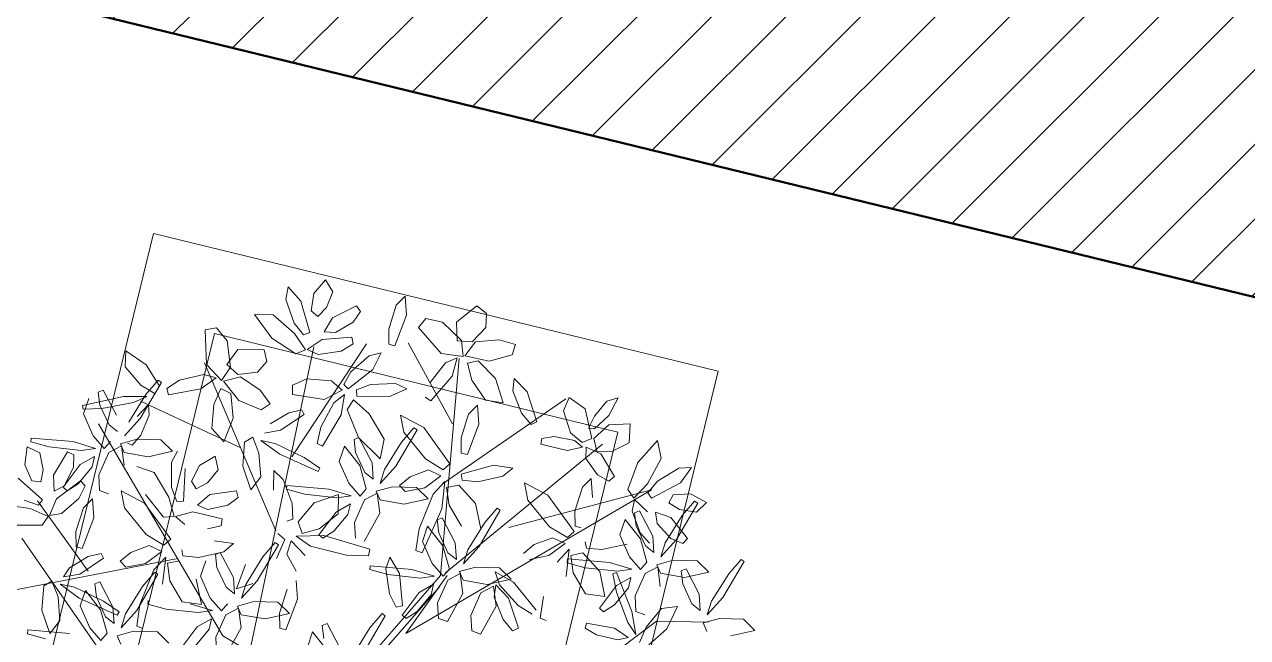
# Model space of a CAD drawing. Header units: millimetres. Extents: x 4980 to 19099, y 3891 to 5773.
# Drawn here: x 11787.3 to 11860.9, y 4860.3 to 4897.3 of the extents above; entities that cross this region are included whole.
import ezdxf

# ---------------------------------------------------------------- set-up
doc = ezdxf.new("R2010")
doc.units = ezdxf.units.MM
for name, color, linetype, lineweight in [('a duvar', 84, 'Continuous', 50), ('no3_ahşap gorunus on kalın', 34, 'Continuous', 20), ('no3_duvar tarama', 253, 'Continuous', 9), ('no3_ölçü tefriş', 252, 'Continuous', 0)]:
    doc.layers.add(name, color=color, linetype=linetype, lineweight=lineweight)

# ---------------------------------------------------------------- blocks, each defined once
blk = doc.blocks.new('asdsdzfsd')
at = {"layer": 'no3_duvar tarama'}
h = blk.add_hatch(dxfattribs=at)
h.set_pattern_fill('ANSI31', color=256, style=0)
h.set_pattern_definition([(45, (-467.3525, 13840.0737), (-2.245064, 2.245064), [])])
h.paths.add_polyline_path([(7259.684, 2769.842), (7266.778, 2798.991), (7315.354, 2787.144), (7308.245, 2757.998), (7427.911, 2728.812), (7443.131, 2769.869), (7445.837, 2769.212), (7447.272, 2774.009), (7450.916, 2773.121), (7454.699, 2788.667), (7430.408, 2794.578), (7429.935, 2792.635), (7211.315, 2845.836), (7211.788, 2847.779), (7187.497, 2853.69), (7183.714, 2838.144), (7187.036, 2837.37), (7185.922, 2832.456), (7188.09, 2828.678), (7188.213, 2787.274)])
at = {"layer": 'a duvar'}
blk.add_lwpolyline([(7183.714, 2838.144), (7187.497, 2853.69), (7211.788, 2847.779), (7211.315, 2845.836), (7429.935, 2792.635), (7430.408, 2794.578), (7454.699, 2788.667), (7450.916, 2773.121), (7447.272, 2774.009), (7445.837, 2769.212), (7443.131, 2769.869), (7427.911, 2728.812), (7412.794, 2732.499), (7354.162, 2746.799), (7188.213, 2787.274), (7188.09, 2828.678), (7185.922, 2832.456), (7187.036, 2837.37), (7183.714, 2838.144)], dxfattribs=at)
blk = doc.blocks.new('p34')
at = {"color": 68}
for p, q in [((1699.246, -14122.005), (1699.411, -14123.716)), ((1701.022, -14122.574), (1700.103, -14124.31)), ((1701.061, -14123.421), (1701.893, -14122.78)), ((1701.893, -14122.78), (1702.978, -14122.672)), ((1702.978, -14122.672), (1702.802, -14123.489)), ((1703.326, -14122.803), (1703.296, -14123.94)), ((1703.555, -14122.777), (1703.326, -14122.803)), ((1703.945, -14125.271), (1703.555, -14122.777)), ((1698.616, -14124.664), (1698.209, -14122.976)), ((1699.734, -14124.16), (1699.815, -14123.25)), ((1701.124, -14123.956), (1701.061, -14123.421)), ((1702.802, -14123.489), (1701.874, -14123.928)), ((1699.411, -14123.716), (1699.2, -14124.897)), ((1700.103, -14124.31), (1699.734, -14124.16)), ((1701.874, -14123.928), (1701.124, -14123.956)), ((1703.296, -14123.94), (1703.547, -14125.868)), ((1699.286, -14124.939), (1700.349, -14125.122)), ((1700.349, -14125.122), (1701.751, -14126.266)), ((1700.764, -14124.872), (1701.712, -14124.614)), ((1701.221, -14125.379), (1700.764, -14124.872)), ((1701.712, -14124.614), (1703.257, -14125.099)), ((1703.257, -14125.099), (1703.184, -14125.512)), ((1692.049, -14125.343), (1692.018, -14126.48)), ((1692.278, -14125.317), (1692.049, -14125.343)), ((1692.667, -14127.812), (1692.278, -14125.317)), ((1693.644, -14125.86), (1692.385, -14126.661)), ((1695.087, -14125.618), (1693.644, -14125.86)), ((1695.477, -14126.027), (1695.087, -14125.618)), ((1701.13, -14125.352), (1700.98, -14125.63)), ((1700.98, -14125.63), (1701.55, -14126.177)), ((1702.703, -14126.023), (1701.13, -14125.352)), ((1702.428, -14125.664), (1701.221, -14125.379)), ((1703.184, -14125.512), (1702.428, -14125.664)), ((1703.869, -14126.683), (1703.945, -14125.271)), ((1705.716, -14125.489), (1704.572, -14126.373)), ((1706.689, -14125.575), (1705.716, -14125.489)), ((1706.194, -14125.302), (1705.982, -14125.394)), ((1705.982, -14125.394), (1706.287, -14126.49)), ((1707.299, -14127.572), (1706.194, -14125.302)), ((1701.524, -14126.619), (1700.696, -14126.424)), ((1701.751, -14126.266), (1701.524, -14126.619)), ((1701.55, -14126.177), (1702.731, -14126.754)), ((1703.383, -14126.748), (1702.703, -14126.023)), ((1703.547, -14125.868), (1703.869, -14126.683)), ((1704.572, -14126.373), (1703.983, -14127.201)), ((1706.464, -14126.322), (1705.435, -14127.14)), ((1706.287, -14126.49), (1707.094, -14128.259)), ((1707.203, -14126.043), (1706.464, -14126.322)), ((1707.389, -14126.297), (1707.203, -14126.043)), ((1692.385, -14126.661), (1693.274, -14127.065)), ((1693.274, -14127.065), (1694.647, -14126.612)), ((1701.457, -14127.525), (1702.356, -14127.25)), ((1702.356, -14127.25), (1703.816, -14127.522)), ((1702.731, -14126.754), (1703.383, -14126.748)), ((1703.983, -14127.201), (1704.488, -14127.457)), ((1705.435, -14127.14), (1705.16, -14127.731)), ((1703.816, -14127.522), (1704.388, -14128.161)), ((1704.388, -14128.161), (1703.265, -14128.596)), ((1704.492, -14128.078), (1704.044, -14128.424)), ((1704.044, -14128.424), (1704.133, -14129.884)), ((1704.987, -14128.966), (1704.492, -14128.078)), ((1704.632, -14128.476), (1704.57, -14128.785)), ((1705.009, -14128.198), (1706.251, -14128.874)), ((1703.386, -14129.355), (1703.285, -14130.469))]:
    blk.add_line(p, q, dxfattribs=at)
at = {"color": 44}
for p, q in [((1698.592, -14133.078), (1693.838, -14122.703)), ((1691.802, -14130.168), (1697.552, -14123.652)), ((1696.572, -14127.998), (1699.979, -14124.041)), ((1694.72, -14136.809), (1705.34, -14126.519)), ((1705.965, -14135.169), (1707.275, -14128.65)), ((1701.623, -14138.41), (1710.428, -14131.837)), ((1692.508, -14144.125), (1694.72, -14136.809)), ((1694.199, -14138.612), (1712.916, -14138.004)), ((1706.176, -14138.29), (1713.856, -14141.038)), ((1710.391, -14147.209), (1714.509, -14143.47)), ((1692.508, -14144.125), (1701.348, -14148.674)), ((1700.697, -14148.791), (1692.412, -14144.474)), ((1701.348, -14148.674), (1714.309, -14146.676)), ((1701.444, -14149.067), (1697.468, -14147.471)), ((1709.373, -14159.799), (1697.468, -14147.471)), ((1706.751, -14147.489), (1713.483, -14153.476)), ((1701.586, -14148.938), (1711.355, -14156.272)), ((1705.13, -14151.986), (1709.373, -14159.799)), ((1697.633, -14158.576), (1701.75, -14161.968)), ((1701.75, -14161.968), (1702.441, -14165.013))]:
    blk.add_line(p, q, dxfattribs=at)
at = {"color": 66}
for p, q in [((1699.2, -14124.897), (1698.616, -14124.664)), ((1699.567, -14125.617), (1699.286, -14124.939)), ((1700.696, -14126.424), (1699.567, -14125.617)), ((1694.647, -14126.612), (1695.477, -14126.027)), ((1695.413, -14126.554), (1694.872, -14127.859)), ((1695.445, -14127.429), (1695.413, -14126.554)), ((1706.106, -14127.429), (1707.389, -14126.297)), ((1696.51, -14126.865), (1695.893, -14126.654)), ((1695.893, -14126.654), (1696.293, -14127.563)), ((1697.432, -14127.802), (1696.51, -14126.865)), ((1697.827, -14127.336), (1697.837, -14126.959)), ((1699.776, -14127.575), (1697.827, -14127.336)), ((1697.837, -14126.959), (1698.717, -14126.729)), ((1698.717, -14126.729), (1700.222, -14126.833)), ((1700.867, -14127.227), (1699.776, -14127.575)), ((1700.222, -14126.833), (1700.867, -14127.227)), ((1709.056, -14127.259), (1708.222, -14128.44)), ((1710.011, -14127.055), (1709.056, -14127.259)), ((1709.476, -14128.448), (1710.011, -14127.055)), ((1694.438, -14128.029), (1693.294, -14128.913)), ((1694.872, -14127.859), (1694.409, -14130.341)), ((1695.411, -14128.115), (1694.438, -14128.029)), ((1695.041, -14129.331), (1695.445, -14127.429)), ((1696.293, -14127.563), (1697.554, -14128.72)), ((1697.787, -14128.508), (1697.432, -14127.802)), ((1701.39, -14128.088), (1701.457, -14127.525)), ((1707.641, -14128.944), (1707.299, -14127.572)), ((1694.491, -14129.289), (1695.411, -14128.115)), ((1695.925, -14128.583), (1695.186, -14128.862)), ((1696.111, -14128.837), (1695.925, -14128.583)), ((1697.554, -14128.72), (1697.787, -14128.508)), ((1700.797, -14129.224), (1701.756, -14128.794)), ((1701.756, -14128.794), (1701.364, -14130.323)), ((1704.57, -14128.785), (1705.276, -14129.141)), ((1707.732, -14128.861), (1705.883, -14128.258)), ((1707.196, -14129.148), (1706.333, -14128.656)), ((1707.094, -14128.259), (1707.641, -14128.944)), ((1708.222, -14128.44), (1707.903, -14129.405)), ((1708.46, -14129.501), (1709.476, -14128.448)), ((1693.294, -14128.913), (1692.706, -14129.742)), ((1693.21, -14129.997), (1694.491, -14129.289)), ((1695.186, -14128.862), (1694.157, -14129.68)), ((1694.634, -14130.393), (1695.041, -14129.331)), ((1694.829, -14129.969), (1696.111, -14128.837)), ((1699.551, -14130.874), (1700.797, -14129.224)), ((1705.293, -14130.379), (1704.987, -14128.966)), ((1705.276, -14129.141), (1706.574, -14129.345)), ((1706.251, -14128.874), (1708.67, -14129.595)), ((1706.574, -14129.345), (1707.196, -14129.148)), ((1708.746, -14129.378), (1707.732, -14128.861)), ((1707.903, -14129.405), (1708.46, -14129.501)), ((1708.67, -14129.595), (1708.746, -14129.378)), ((1692.706, -14129.742), (1693.21, -14129.997)), ((1694.157, -14129.68), (1693.882, -14130.271)), ((1693.882, -14130.271), (1694.829, -14129.969)), ((1697.617, -14129.738), (1697.348, -14130.162)), ((1697.348, -14130.162), (1697.846, -14131.243)), ((1698.284, -14130.237), (1697.617, -14129.738)), ((1698.948, -14131.205), (1698.284, -14130.237)), ((1708.045, -14130.193), (1708.391, -14129.995)), ((1708.844, -14131.988), (1708.045, -14130.193)), ((1708.391, -14129.995), (1709.057, -14130.621)), ((1693.214, -14130.618), (1692.766, -14130.964)), ((1693.709, -14131.506), (1693.214, -14130.618)), ((1694.606, -14130.798), (1693.732, -14130.738)), ((1693.732, -14130.738), (1694.973, -14131.414)), ((1694.409, -14130.341), (1694.634, -14130.393)), ((1699.174, -14132.068), (1699.551, -14130.874)), ((1709.057, -14130.621), (1709.746, -14131.962)), ((1697.846, -14131.243), (1698.783, -14132.024)), ((1698.783, -14132.024), (1698.948, -14131.205)), ((1699.623, -14132.377), (1699.174, -14132.068))]:
    blk.add_line(p, q, dxfattribs=at)
at = {"color": 64}
for p, q in [((1700.821, -14131.648), (1701.878, -14130.272)), ((1704.133, -14129.884), (1704.797, -14131.22)), ((1696.454, -14131.401), (1694.606, -14130.798)), ((1701.364, -14130.323), (1699.623, -14132.377)), ((1703.285, -14130.469), (1702.057, -14131.672)), ((1704.797, -14131.22), (1705.293, -14130.379)), ((1694.015, -14132.919), (1693.709, -14131.506)), ((1694.01, -14132.023), (1694.056, -14131.628)), ((1694.056, -14131.628), (1695.374, -14131.51)), ((1694.973, -14131.414), (1697.392, -14132.135)), ((1695.374, -14131.51), (1697.589, -14131.832)), ((1697.468, -14131.918), (1696.454, -14131.401)), ((1701.005, -14132.25), (1700.821, -14131.648)), ((1702.057, -14131.672), (1701.005, -14132.25)), ((1701.915, -14132.202), (1702.674, -14131.693)), ((1702.674, -14131.693), (1704.136, -14131.323)), ((1704.136, -14131.323), (1704.878, -14131.515)), ((1710.362, -14131.973), (1712.36, -14131.405)), ((1712.36, -14131.405), (1712.656, -14132.03)), ((1695.498, -14131.964), (1695.467, -14133.101)), ((1695.726, -14131.939), (1695.498, -14131.964)), ((1698.51, -14132.338), (1696.87, -14132.551)), ((1697.392, -14132.135), (1697.468, -14131.918)), ((1697.589, -14131.832), (1698.51, -14132.338)), ((1700.676, -14132.987), (1701.027, -14132.343)), ((1701.027, -14132.343), (1701.553, -14133.285)), ((1702.029, -14132.583), (1701.915, -14132.202)), ((1703.958, -14132.208), (1702.029, -14132.583)), ((1709.726, -14132.729), (1708.844, -14131.988)), ((1709.636, -14133.084), (1710.362, -14131.973)), ((1709.746, -14131.962), (1709.726, -14132.729)), ((1712.656, -14132.03), (1712.029, -14132.843)), ((1693.519, -14133.76), (1694.015, -14132.919)), ((1695.467, -14133.101), (1695.718, -14135.029)), ((1696.131, -14133.945), (1697.182, -14132.921)), ((1697.182, -14132.921), (1698.174, -14132.525)), ((1698.174, -14132.525), (1698.489, -14133.202)), ((1699.172, -14133.181), (1698.827, -14133.333)), ((1702.946, -14133.155), (1703.323, -14132.77)), ((1703.439, -14133.722), (1702.946, -14133.155)), ((1703.323, -14132.77), (1704.345, -14133.016)), ((1704.345, -14133.016), (1705.111, -14133.791)), ((1706.084, -14134.092), (1706.68, -14133.201)), ((1706.68, -14133.201), (1708.13, -14132.973)), ((1708.13, -14132.973), (1709.159, -14133.168)), ((1708.726, -14134.39), (1709.632, -14133.207)), ((1709.159, -14133.168), (1709.009, -14133.807)), ((1709.632, -14133.207), (1710.124, -14134.144)), ((1710.553, -14133.415), (1709.636, -14133.084)), ((1710.218, -14133.955), (1710.642, -14133.163)), ((1712.029, -14132.843), (1710.553, -14133.415)), ((1710.642, -14133.163), (1711.681, -14133.597)), ((1696.248, -14135.107), (1696.131, -14133.945)), ((1698.827, -14133.333), (1698.959, -14134.26)), ((1701.553, -14133.285), (1701.542, -14135.094)), ((1701.9, -14134.124), (1702.007, -14133.45)), ((1702.007, -14133.45), (1702.804, -14134.026)), ((1704.364, -14134.167), (1703.439, -14133.722)), ((1705.111, -14133.791), (1704.364, -14134.167)), ((1709.009, -14133.807), (1707.601, -14134.295)), ((1710.641, -14135.074), (1710.218, -14133.955)), ((1711.681, -14133.597), (1712.048, -14135.141)), ((1694.874, -14135.185), (1693.301, -14134.514)), ((1696.04, -14135.844), (1696.116, -14134.433)), ((1697.652, -14134.445), (1696.248, -14135.107)), ((1697.887, -14134.65), (1696.743, -14135.534)), ((1698.86, -14134.736), (1697.887, -14134.65)), ((1698.959, -14134.26), (1699.644, -14135.657)), ((1701.126, -14135.14), (1700.758, -14134.372)), ((1702.436, -14135.243), (1701.9, -14134.124)), ((1702.804, -14134.026), (1703.397, -14135.533)), ((1707.601, -14134.295), (1706.084, -14134.092)), ((1708.476, -14135.818), (1708.726, -14134.39)), ((1710.124, -14134.144), (1709.626, -14135.48)), ((1712.824, -14135.418), (1713.963, -14134.069)), ((1713.963, -14134.069), (1714.22, -14135.158)), ((1693.721, -14135.339), (1694.902, -14135.915)), ((1695.554, -14135.909), (1694.874, -14135.185)), ((1695.718, -14135.029), (1696.04, -14135.844)), ((1699.374, -14135.205), (1698.635, -14135.483)), ((1699.56, -14135.459), (1699.374, -14135.205)), ((1700.262, -14136.123), (1700.157, -14134.95)), ((1701.542, -14135.094), (1701.126, -14135.14)), ((1703.03, -14135.736), (1702.436, -14135.243)), ((1706.366, -14135.309), (1704.923, -14135.551)), ((1706.757, -14135.718), (1706.366, -14135.309)), ((1711.392, -14135.47), (1710.641, -14135.074)), ((1712.048, -14135.141), (1711.392, -14135.47)), ((1712.258, -14137.059), (1712.824, -14135.418)), ((1714.22, -14135.158), (1713.439, -14136.689)), ((1694.902, -14135.915), (1695.554, -14135.909)), ((1696.743, -14135.534), (1696.154, -14136.363)), ((1698.635, -14135.483), (1697.606, -14136.301)), ((1698.277, -14136.591), (1699.56, -14135.459)), ((1699.644, -14135.657), (1700.262, -14136.123)), ((1703.397, -14135.533), (1703.03, -14135.736)), ((1704.923, -14135.551), (1703.665, -14136.352)), ((1705.927, -14136.303), (1706.757, -14135.718)), ((1708.962, -14136.255), (1708.476, -14135.818)), ((1709.626, -14135.48), (1708.962, -14136.255)), ((1714.03, -14136.513), (1715.299, -14135.697)), ((1715.299, -14135.697), (1716.064, -14135.644)), ((1716.064, -14135.644), (1715.411, -14136.594)), ((1693.628, -14136.687), (1694.527, -14136.412)), ((1694.527, -14136.412), (1695.987, -14136.683)), ((1695.987, -14136.683), (1696.56, -14137.323)), ((1696.154, -14136.363), (1696.659, -14136.619)), ((1697.606, -14136.301), (1697.331, -14136.893)), ((1697.331, -14136.893), (1698.277, -14136.591)), ((1703.665, -14136.352), (1704.553, -14136.756)), ((1704.553, -14136.756), (1705.927, -14136.303)), ((1707.172, -14136.345), (1707.573, -14137.254)), ((1708.711, -14137.493), (1707.789, -14136.556)), ((1713.439, -14136.689), (1712.625, -14137.57)), ((1713.472, -14137.236), (1714.03, -14136.513)), ((1715.411, -14136.594), (1713.702, -14137.561)), ((1695.436, -14137.758), (1693.561, -14137.249)), ((1698.054, -14137.419), (1697.18, -14137.359)), ((1697.18, -14137.359), (1698.422, -14138.035)), ((1698.206, -14137.822), (1697.652, -14136.93)), ((1697.652, -14136.93), (1699.22, -14137.114)), ((1699.903, -14138.022), (1698.054, -14137.419)), ((1705.114, -14137.437), (1703.966, -14137.697)), ((1709.066, -14138.199), (1708.711, -14137.493)), ((1709.83, -14137.432), (1710.381, -14137.303)), ((1709.994, -14139.368), (1709.83, -14137.432)), ((1710.381, -14137.303), (1710.947, -14138.053)), ((1712.625, -14137.57), (1712.258, -14137.059)), ((1713.702, -14137.561), (1713.472, -14137.236)), ((1714.752, -14137.813), (1714.988, -14137.328)), ((1714.988, -14137.328), (1716.034, -14137.236)), ((1716.034, -14137.236), (1717.007, -14137.729)), ((1698.422, -14138.035), (1700.841, -14138.756)), ((1700.917, -14138.539), (1699.903, -14138.022)), ((1708.833, -14138.411), (1709.066, -14138.199)), ((1710.947, -14138.053), (1711.192, -14139.518)), ((1712.547, -14138.374), (1712.675, -14137.652)), ((1713.064, -14139.662), (1712.547, -14138.374)), ((1712.675, -14137.652), (1713.472, -14138.378)), ((1713.472, -14138.378), (1714.037, -14140.097)), ((1715.4, -14138.193), (1714.752, -14137.813)), ((1716.419, -14138.322), (1715.4, -14138.193)), ((1701.24, -14139.054), (1700.006, -14138.839)), ((1700.841, -14138.756), (1700.917, -14138.539)), ((1701.487, -14138.568), (1701.24, -14139.054)), ((1702.343, -14138.908), (1702.54, -14139.23)), ((1702.54, -14139.23), (1703.441, -14138.976)), ((1714.068, -14139.064), (1713.956, -14138.391)), ((1713.956, -14138.391), (1714.894, -14138.684)), ((1714.932, -14139.954), (1714.068, -14139.064)), ((1714.894, -14138.684), (1715.935, -14139.924)), ((1700.415, -14139.392), (1699.544, -14140.179)), ((1701.248, -14139.447), (1700.415, -14139.392)), ((1700.599, -14140.479), (1701.248, -14139.447)), ((1701.216, -14140.656), (1701.596, -14139.676)), ((1701.596, -14139.676), (1702.024, -14141.273)), ((1701.826, -14139.985), (1702.454, -14139.583)), ((1710.787, -14140.275), (1709.994, -14139.368)), ((1711.192, -14139.518), (1710.787, -14140.275)), ((1713.656, -14140.273), (1713.064, -14139.662)), ((1702.35, -14140.915), (1701.826, -14139.985)), ((1710.947, -14140.612), (1711.149, -14140.294)), ((1711.149, -14140.294), (1711.999, -14140.532)), ((1711.999, -14140.532), (1713.196, -14141.367)), ((1714.037, -14140.097), (1713.656, -14140.273)), ((1712.444, -14141.783), (1710.947, -14140.612))]:
    blk.add_line(p, q, dxfattribs=at)
at = {"color": 62}
for p, q in [((1706.693, -14136.245), (1706.151, -14137.55)), ((1706.725, -14137.12), (1706.693, -14136.245)), ((1696.56, -14137.323), (1695.436, -14137.758)), ((1696.663, -14137.239), (1696.215, -14137.585)), ((1696.215, -14137.585), (1696.304, -14139.046)), ((1697.158, -14138.127), (1696.663, -14137.239)), ((1704.734, -14138.111), (1705.114, -14137.437)), ((1706.151, -14137.55), (1705.689, -14140.032)), ((1706.32, -14139.022), (1706.725, -14137.12)), ((1707.573, -14137.254), (1708.833, -14138.411)), ((1697.464, -14139.541), (1697.158, -14138.127)), ((1703.441, -14138.976), (1704.734, -14138.111)), ((1717.007, -14137.729), (1716.419, -14138.322)), ((1696.304, -14139.046), (1696.968, -14140.382)), ((1704.196, -14138.439), (1704.165, -14139.576)), ((1704.425, -14138.414), (1704.196, -14138.439)), ((1704.814, -14140.908), (1704.425, -14138.414)), ((1705.913, -14140.084), (1706.32, -14139.022)), ((1695.975, -14140.027), (1696.855, -14139.797)), ((1696.855, -14139.797), (1698.359, -14139.901)), ((1696.968, -14140.382), (1697.464, -14139.541)), ((1702.454, -14139.583), (1703.798, -14140.247)), ((1704.165, -14139.576), (1704.416, -14141.504)), ((1707.24, -14139.93), (1707.316, -14139.582)), ((1707.316, -14139.582), (1708.316, -14139.555)), ((1708.316, -14139.555), (1709.94, -14139.971)), ((1695.964, -14140.404), (1695.975, -14140.027)), ((1697.913, -14140.644), (1695.964, -14140.404)), ((1699.004, -14140.296), (1697.913, -14140.644)), ((1703.798, -14140.247), (1704.641, -14141.55)), ((1705.689, -14140.032), (1705.913, -14140.084)), ((1709.326, -14140.566), (1707.24, -14139.93)), ((1710.576, -14140.474), (1709.326, -14140.566)), ((1709.94, -14139.971), (1710.576, -14140.474)), ((1715.651, -14140.233), (1714.932, -14139.954)), ((1715.935, -14139.924), (1715.651, -14140.233)), ((1701.191, -14142.894), (1701.216, -14140.656)), ((1701.999, -14140.989), (1701.849, -14141.266)), ((1701.849, -14141.266), (1702.419, -14141.813)), ((1702.024, -14141.273), (1701.881, -14144.178)), ((1703.572, -14141.66), (1701.999, -14140.989)), ((1703.505, -14141.82), (1702.35, -14140.915)), ((1704.738, -14142.319), (1704.814, -14140.908)), ((1706.585, -14141.125), (1705.441, -14142.009)), ((1707.558, -14141.211), (1706.585, -14141.125)), ((1706.638, -14142.385), (1707.558, -14141.211)), ((1709.724, -14140.847), (1708.264, -14141.905)), ((1710.381, -14141.086), (1709.724, -14140.847)), ((1709.787, -14142.189), (1710.381, -14141.086)), ((1710.662, -14141.231), (1711.019, -14141.112)), ((1711.104, -14143.144), (1710.662, -14141.231)), ((1711.019, -14141.112), (1711.537, -14141.86)), ((1696.229, -14142.001), (1695.257, -14141.915)), ((1695.309, -14143.175), (1696.229, -14142.001)), ((1702.419, -14141.813), (1703.6, -14142.39)), ((1704.641, -14141.55), (1703.505, -14141.82)), ((1704.252, -14142.384), (1703.572, -14141.66)), ((1704.416, -14141.504), (1704.738, -14142.319)), ((1705.441, -14142.009), (1704.853, -14142.838)), ((1707.333, -14141.958), (1706.304, -14142.776)), ((1706.976, -14143.065), (1708.258, -14141.934)), ((1708.264, -14141.905), (1707.316, -14143.481)), ((1708.072, -14141.68), (1707.333, -14141.958)), ((1708.258, -14141.934), (1708.072, -14141.68)), ((1711.537, -14141.86), (1711.955, -14143.309)), ((1713.529, -14142.025), (1712.444, -14141.783)), ((1713.196, -14141.367), (1713.529, -14142.025)), ((1695.647, -14143.855), (1696.929, -14142.724)), ((1696.743, -14142.47), (1696.004, -14142.748)), ((1696.929, -14142.724), (1696.743, -14142.47)), ((1703.6, -14142.39), (1704.252, -14142.384)), ((1705.357, -14143.093), (1706.638, -14142.385)), ((1706.304, -14142.776), (1706.029, -14143.368)), ((1708.521, -14143.442), (1709.787, -14142.189)), ((1714.144, -14142.735), (1714.154, -14142.358)), ((1716.093, -14142.974), (1714.144, -14142.735)), ((1714.154, -14142.358), (1715.034, -14142.128)), ((1715.034, -14142.128), (1716.539, -14142.232)), ((1717.184, -14142.627), (1716.093, -14142.974)), ((1716.539, -14142.232), (1717.184, -14142.627)), ((1701.483, -14144.185), (1701.191, -14142.894)), ((1702.327, -14143.162), (1703.225, -14142.886)), ((1703.225, -14142.886), (1704.686, -14143.158)), ((1704.686, -14143.158), (1705.258, -14143.797)), ((1704.853, -14142.838), (1705.357, -14143.093)), ((1707.316, -14143.481), (1708.521, -14143.442)), ((1711.805, -14144.05), (1711.104, -14143.144)), ((1711.955, -14143.309), (1711.805, -14144.05)), ((1701.881, -14144.178), (1701.483, -14144.185)), ((1704.134, -14144.232), (1702.259, -14143.724)), ((1705.258, -14143.797), (1704.134, -14144.232)), ((1705.361, -14143.714), (1704.913, -14144.06)), ((1704.913, -14144.06), (1705.002, -14145.52)), ((1705.856, -14144.602), (1705.361, -14143.714)), ((1708.601, -14144.497), (1706.753, -14143.894)), ((1709.204, -14144.484), (1710.162, -14144.053)), ((1710.162, -14144.053), (1709.771, -14145.583)), ((1714.353, -14145.55), (1715.553, -14143.855)), ((1715.553, -14143.855), (1716.176, -14144.156)), ((1716.176, -14144.156), (1716.196, -14145.183)), ((1697.273, -14145.287), (1695.424, -14144.684)), ((1700.684, -14144.451), (1700.653, -14145.588)), ((1700.912, -14144.426), (1700.684, -14144.451)), ((1701.302, -14146.92), (1700.912, -14144.426)), ((1709.615, -14145.014), (1708.601, -14144.497)), ((1695.791, -14145.3), (1698.21, -14146.021)), ((1698.286, -14145.804), (1697.273, -14145.287)), ((1699.554, -14145.948), (1700.951, -14145.379)), ((1700.653, -14145.588), (1700.904, -14147.516)), ((1701.704, -14145.45), (1700.877, -14146.242)), ((1700.951, -14145.379), (1701.704, -14145.45)), ((1709.539, -14145.231), (1709.615, -14145.014)), ((1711.431, -14145.614), (1711.577, -14145.243)), ((1713.178, -14146.512), (1711.431, -14145.614)), ((1712.488, -14145.313), (1713.866, -14145.927)), ((1714.482, -14146.871), (1714.353, -14145.55)), ((1716.196, -14145.183), (1715.404, -14146.554)), ((1698.21, -14146.021), (1698.286, -14145.804)), ((1698.865, -14146.541), (1699.554, -14145.948)), ((1700.877, -14146.242), (1699.022, -14146.884)), ((1713.866, -14145.927), (1714.33, -14146.537)), ((1715.316, -14146.301), (1716.398, -14145.989)), ((1715.481, -14147.184), (1715.316, -14146.301)), ((1716.398, -14145.989), (1717.651, -14146.962)), ((1698.487, -14147.001), (1698.337, -14147.278)), ((1700.06, -14147.672), (1698.487, -14147.001)), ((1699.022, -14146.884), (1698.865, -14146.541)), ((1701.226, -14148.331), (1701.302, -14146.92)), ((1714.33, -14146.537), (1713.178, -14146.512)), ((1715.404, -14146.554), (1714.482, -14146.871)), ((1714.592, -14148.459), (1714.557, -14146.969)), ((1714.557, -14146.969), (1715.527, -14147.391)), ((1716.513, -14147.792), (1715.481, -14147.184)), ((1717.651, -14146.962), (1717.346, -14147.63)), ((1698.337, -14147.278), (1698.907, -14147.825)), ((1698.907, -14147.825), (1700.088, -14148.402)), ((1700.74, -14148.396), (1700.06, -14147.672)), ((1712.252, -14148.813), (1713.239, -14147.728)), ((1713.239, -14147.728), (1714.163, -14147.235)), ((1714.447, -14147.826), (1713.655, -14149.089)), ((1714.163, -14147.235), (1714.447, -14147.826)), ((1715.527, -14147.391), (1715.976, -14148.744)), ((1717.346, -14147.63), (1716.513, -14147.792)), ((1711.2, -14148.02), (1711.845, -14148.414)), ((1715.292, -14149.728), (1714.592, -14148.459)), ((1698.747, -14149.736), (1698.814, -14149.174)), ((1698.814, -14149.174), (1699.713, -14148.898)), ((1712.346, -14149.882), (1712.252, -14148.813)), ((1713.655, -14149.089), (1712.346, -14149.882)), ((1715.976, -14148.744), (1715.944, -14149.764)), ((1715.944, -14149.764), (1715.292, -14149.728)), ((1713.193, -14150.27), (1713.925, -14150.182)), ((1713.925, -14150.182), (1713.326, -14151.119))]:
    blk.add_line(p, q, dxfattribs=at)
at = {"color": 60}
for p, q in [((1706.029, -14143.368), (1706.976, -14143.065)), ((1706.753, -14143.894), (1705.879, -14143.834)), ((1705.879, -14143.834), (1707.12, -14144.51)), ((1706.024, -14144.997), (1705.754, -14145.421)), ((1706.162, -14146.015), (1705.856, -14144.602)), ((1706.691, -14145.497), (1706.024, -14144.997)), ((1707.12, -14144.51), (1709.539, -14145.231)), ((1707.957, -14146.133), (1709.204, -14144.484)), ((1705.002, -14145.52), (1705.666, -14146.856)), ((1705.754, -14145.421), (1706.253, -14146.503)), ((1707.355, -14146.465), (1706.691, -14145.497)), ((1709.771, -14145.583), (1708.029, -14147.636)), ((1705.666, -14146.856), (1706.162, -14146.015)), ((1707.19, -14147.283), (1707.355, -14146.465)), ((1707.58, -14147.327), (1707.957, -14146.133)), ((1703.073, -14147.137), (1701.929, -14148.021)), ((1702.417, -14147.283), (1702.462, -14146.887)), ((1702.462, -14146.887), (1703.781, -14146.769)), ((1704.046, -14147.223), (1703.073, -14147.137)), ((1703.781, -14146.769), (1705.996, -14147.091)), ((1705.996, -14147.091), (1706.916, -14147.598)), ((1706.253, -14146.503), (1707.19, -14147.283)), ((1700.904, -14147.516), (1701.226, -14148.331)), ((1705.277, -14147.81), (1702.417, -14147.283)), ((1703.125, -14148.397), (1704.046, -14147.223)), ((1703.463, -14149.077), (1704.746, -14147.946)), ((1704.56, -14147.691), (1703.821, -14147.97)), ((1704.746, -14147.946), (1704.56, -14147.691)), ((1706.916, -14147.598), (1705.277, -14147.81)), ((1705.589, -14148.18), (1706.58, -14147.784)), ((1706.58, -14147.784), (1706.895, -14148.461)), ((1708.029, -14147.636), (1707.58, -14147.327)), ((1708.815, -14148.146), (1709.695, -14147.916)), ((1709.695, -14147.916), (1711.2, -14148.02)), ((1700.088, -14148.402), (1700.74, -14148.396)), ((1701.929, -14148.021), (1701.341, -14148.85)), ((1701.845, -14149.105), (1703.125, -14148.397)), ((1703.821, -14147.97), (1702.792, -14148.788)), ((1704.538, -14149.205), (1705.589, -14148.18)), ((1706.895, -14148.461), (1706.058, -14149.704)), ((1707.578, -14148.44), (1707.233, -14148.592)), ((1707.233, -14148.592), (1707.365, -14149.519)), ((1708.563, -14150.21), (1707.578, -14148.44)), ((1708.805, -14148.523), (1708.815, -14148.146)), ((1710.754, -14148.762), (1708.805, -14148.523)), ((1711.845, -14148.414), (1710.754, -14148.762)), ((1699.713, -14148.898), (1701.173, -14149.17)), ((1701.173, -14149.17), (1701.746, -14149.809)), ((1701.341, -14148.85), (1701.845, -14149.105)), ((1702.792, -14148.788), (1702.517, -14149.379)), ((1702.517, -14149.379), (1703.463, -14149.077)), ((1700.622, -14150.244), (1698.747, -14149.736)), ((1701.746, -14149.809), (1700.622, -14150.244)), ((1701.849, -14149.726), (1701.401, -14150.072)), ((1701.401, -14150.072), (1701.49, -14151.532)), ((1702.344, -14150.614), (1701.849, -14149.726)), ((1703.241, -14149.906), (1702.367, -14149.846)), ((1702.367, -14149.846), (1703.608, -14150.522)), ((1705.089, -14150.509), (1703.241, -14149.906)), ((1706.058, -14149.704), (1704.654, -14150.367)), ((1707.365, -14149.519), (1708.05, -14150.916)), ((1702.65, -14152.027), (1702.344, -14150.614)), ((1703.608, -14150.522), (1706.027, -14151.243)), ((1706.103, -14151.026), (1705.089, -14150.509)), ((1708.668, -14151.382), (1708.563, -14150.21)), ((1711.999, -14151.109), (1713.193, -14150.27)), ((1698.481, -14151.856), (1698.549, -14151.294)), ((1698.549, -14151.294), (1699.447, -14151.018)), ((1699.447, -14151.018), (1700.908, -14151.29)), ((1700.908, -14151.29), (1701.48, -14151.929)), ((1701.49, -14151.532), (1702.154, -14152.868)), ((1706.027, -14151.243), (1706.103, -14151.026)), ((1708.05, -14150.916), (1708.668, -14151.382)), ((1711.483, -14151.825), (1711.999, -14151.109)), ((1713.326, -14151.119), (1711.713, -14152.124)), ((1700.356, -14152.364), (1698.481, -14151.856)), ((1699.662, -14152.97), (1700.856, -14152.131)), ((1701.48, -14151.929), (1700.356, -14152.364)), ((1700.706, -14153.639), (1701.653, -14152.255)), ((1700.856, -14152.131), (1701.588, -14152.043)), ((1701.588, -14152.043), (1700.989, -14152.98)), ((1701.653, -14152.255), (1702.343, -14151.83)), ((1702.343, -14151.83), (1702.001, -14153.036)), ((1702.154, -14152.868), (1702.65, -14152.027)), ((1707.009, -14152.71), (1707.967, -14152.279)), ((1707.967, -14152.279), (1707.576, -14153.809)), ((1711.713, -14152.124), (1711.483, -14151.825)), ((1699.147, -14153.686), (1699.662, -14152.97)), ((1700.989, -14152.98), (1699.377, -14153.985)), ((1702.001, -14153.036), (1700.689, -14154.778)), ((1705.762, -14154.36), (1707.009, -14152.71)), ((1710.462, -14154.295), (1710.471, -14152.678)), ((1710.471, -14152.678), (1710.805, -14152.645)), ((1710.805, -14152.645), (1711.1, -14153.338)), ((1699.377, -14153.985), (1699.147, -14153.686)), ((1700.388, -14154.588), (1700.706, -14153.639)), ((1703.559, -14153.648), (1704.058, -14154.729)), ((1704.496, -14153.723), (1703.829, -14153.224)), ((1705.16, -14154.691), (1704.496, -14153.723)), ((1707.576, -14153.809), (1705.834, -14155.863)), ((1711.1, -14153.338), (1711.165, -14154.578)), ((1711.557, -14154.246), (1712.737, -14153.513)), ((1712.737, -14153.513), (1713.595, -14153.665)), ((1713.595, -14153.665), (1713.165, -14154.761)), ((1705.385, -14155.554), (1705.762, -14154.36)), ((1710.884, -14155.147), (1710.462, -14154.295)), ((1711.165, -14154.578), (1710.884, -14155.147)), ((1711.159, -14155.063), (1711.557, -14154.246)), ((1700.222, -14155.509), (1700.267, -14155.113)), ((1700.267, -14155.113), (1701.586, -14154.995)), ((1703.801, -14155.317), (1704.721, -14155.824)), ((1704.058, -14154.729), (1704.995, -14155.51)), ((1704.995, -14155.51), (1705.16, -14154.691)), ((1711.531, -14155.571), (1711.159, -14155.063)), ((1713.165, -14154.761), (1711.531, -14155.571)), ((1712.873, -14155.409), (1712.082, -14155.234)), ((1712.082, -14155.234), (1712.124, -14155.604)), ((1704.721, -14155.824), (1703.082, -14156.036)), ((1703.393, -14156.407), (1704.385, -14156.011)), ((1703.903, -14155.9), (1703.872, -14157.037)), ((1704.132, -14155.875), (1703.903, -14155.9)), ((1704.521, -14158.369), (1704.132, -14155.875)), ((1704.385, -14156.011), (1704.7, -14156.687)), ((1705.834, -14155.863), (1705.385, -14155.554)), ((1706.142, -14156.222), (1706.152, -14155.845)), ((1706.152, -14155.845), (1707.032, -14155.615)), ((1707.032, -14155.615), (1708.537, -14155.719)), ((1708.537, -14155.719), (1709.181, -14156.114)), ((1709.472, -14156.428), (1710.27, -14155.508)), ((1710.27, -14155.508), (1710.941, -14155.357)), ((1710.941, -14155.357), (1710.761, -14156.317)), ((1710.859, -14156.043), (1711.558, -14155.7)), ((1711.044, -14156.925), (1710.859, -14156.043)), ((1711.558, -14155.7), (1712.573, -14156.374)), ((1712.124, -14155.604), (1713.123, -14156.235)), ((1713.932, -14155.916), (1712.873, -14155.409)), ((1714.279, -14156.537), (1713.932, -14155.916)), ((1702.343, -14157.431), (1703.393, -14156.407)), ((1704.7, -14156.687), (1703.863, -14157.931)), ((1705.383, -14156.666), (1705.038, -14156.818)), ((1709.181, -14156.114), (1708.091, -14156.462)), ((1709.279, -14157.167), (1709.472, -14156.428)), ((1710.761, -14156.317), (1709.629, -14157.435)), ((1712.573, -14156.374), (1712.931, -14157.615)), ((1713.123, -14156.235), (1714.279, -14156.537)), ((1702.459, -14158.593), (1702.343, -14157.431)), ((1703.872, -14157.037), (1704.123, -14158.966)), ((1705.038, -14156.818), (1705.17, -14157.745)), ((1709.629, -14157.435), (1709.279, -14157.167)), ((1711.811, -14157.814), (1711.044, -14156.925)), ((1700.339, -14157.894), (1700.101, -14158.647)), ((1700.654, -14157.905), (1700.339, -14157.894)), ((1700.751, -14159.613), (1700.654, -14157.905)), ((1703.863, -14157.931), (1702.459, -14158.593)), ((1705.17, -14157.745), (1705.855, -14159.142)), ((1712.931, -14157.615), (1711.811, -14157.814)), ((1700.101, -14158.647), (1700.109, -14159.962)), ((1701.706, -14158.45), (1701.556, -14158.727)), ((1701.556, -14158.727), (1702.126, -14159.275)), ((1703.279, -14159.121), (1701.706, -14158.45)), ((1701.976, -14160.392), (1704.038, -14158.935)), ((1703.914, -14158.742), (1702.881, -14159.219)), ((1704.038, -14158.935), (1703.914, -14158.742)), ((1704.123, -14158.966), (1704.445, -14159.781)), ((1704.445, -14159.781), (1704.521, -14158.369)), ((1706.292, -14158.586), (1705.148, -14159.47)), ((1707.265, -14158.672), (1706.292, -14158.586)), ((1706.344, -14159.846), (1707.265, -14158.672)), ((1706.689, -14159.744), (1707.838, -14158.965)), ((1707.838, -14158.965), (1708.571, -14158.937)), ((1708.571, -14158.937), (1708.031, -14159.871)), ((1708.64, -14158.871), (1709.062, -14158.404)), ((1709.675, -14159.479), (1708.64, -14158.871)), ((1709.062, -14158.404), (1710.786, -14158.609)), ((1710.786, -14158.609), (1712.345, -14159.435)), ((1700.404, -14160.543), (1700.751, -14159.613)), ((1702.881, -14159.219), (1701.265, -14160.3)), ((1702.126, -14159.275), (1703.307, -14159.852)), ((1703.959, -14159.845), (1703.279, -14159.121)), ((1705.148, -14159.47), (1704.56, -14160.299)), ((1707.04, -14159.42), (1706.011, -14160.238)), ((1706.683, -14160.527), (1707.965, -14159.395)), ((1707.779, -14159.141), (1707.04, -14159.42)), ((1707.965, -14159.395), (1707.779, -14159.141)), ((1708.878, -14159.921), (1709.147, -14159.628)), ((1709.147, -14159.628), (1709.972, -14160.02)), ((1711.336, -14159.918), (1709.675, -14159.479)), ((1712.345, -14159.435), (1711.336, -14159.918)), ((1700.109, -14159.962), (1700.404, -14160.543)), ((1701.265, -14160.3), (1700.677, -14160.95)), ((1700.677, -14160.95), (1701.976, -14160.392)), ((1702.033, -14160.623), (1702.932, -14160.348)), ((1702.932, -14160.348), (1704.392, -14160.62)), ((1703.307, -14159.852), (1703.959, -14159.845)), ((1704.56, -14160.299), (1705.064, -14160.555)), ((1705.064, -14160.555), (1706.344, -14159.846)), ((1706.011, -14160.238), (1705.736, -14160.829)), ((1706.218, -14160.453), (1706.689, -14159.744)), ((1707.487, -14160.599), (1708.121, -14160.346)), ((1708.121, -14160.346), (1708.034, -14161.325)), ((1710.186, -14161.387), (1708.878, -14159.921)), ((1709.972, -14160.02), (1711.038, -14161.087)), ((1701.966, -14161.185), (1702.033, -14160.623)), ((1704.392, -14160.62), (1704.965, -14161.259)), ((1705.068, -14161.176), (1704.62, -14161.521)), ((1705.563, -14162.063), (1705.068, -14161.176)), ((1705.736, -14160.829), (1706.683, -14160.527)), ((1706.8, -14161.632), (1707.487, -14160.599)), ((1708.62, -14161.715), (1708.855, -14161.002)), ((1708.855, -14161.002), (1709.379, -14161.129)), ((1709.379, -14161.129), (1709.69, -14162.132)), ((1711.038, -14161.087), (1711.252, -14161.823)), ((1700.259, -14161.848), (1701.462, -14162.681)), ((1701.267, -14161.442), (1700.264, -14161.283)), ((1702.568, -14162.075), (1701.267, -14161.442)), ((1704.965, -14161.259), (1703.841, -14161.694)), ((1704.62, -14161.521), (1704.709, -14162.982)), ((1706.46, -14161.356), (1705.586, -14161.295)), ((1705.586, -14161.295), (1706.827, -14161.971)), ((1708.308, -14161.958), (1706.46, -14161.356)), ((1706.681, -14162.394), (1706.8, -14161.632)), ((1708.034, -14161.325), (1707.042, -14162.606)), ((1708.711, -14162.738), (1708.62, -14161.715)), ((1711.252, -14161.823), (1710.186, -14161.387)), ((1701.462, -14162.681), (1702.922, -14162.985)), ((1702.922, -14162.985), (1702.568, -14162.075)), ((1705.869, -14163.477), (1705.563, -14162.063)), ((1707.042, -14162.606), (1706.681, -14162.394)), ((1706.827, -14161.971), (1709.246, -14162.693)), ((1709.322, -14162.475), (1708.308, -14161.958)), ((1709.246, -14162.693), (1709.322, -14162.475)), ((1709.69, -14162.132), (1709.416, -14163.187)), ((1704.309, -14162.966), (1703.277, -14163.779)), ((1703.946, -14164.072), (1705.235, -14162.947)), ((1705.05, -14162.692), (1704.309, -14162.966)), ((1704.709, -14162.982), (1705.373, -14164.318)), ((1705.235, -14162.947), (1705.05, -14162.692)), ((1709.416, -14163.187), (1708.711, -14162.738)), ((1703.277, -14163.779), (1702.998, -14164.369)), ((1702.998, -14164.369), (1703.946, -14164.072)), ((1705.373, -14164.318), (1705.869, -14163.477)), ((1702.329, -14164.712), (1701.879, -14165.055)), ((1702.819, -14165.602), (1702.329, -14164.712)), ((1703.719, -14164.899), (1702.845, -14164.834)), ((1702.845, -14164.834), (1704.083, -14165.517)), ((1703.117, -14167.017), (1702.819, -14165.602)), ((1705.565, -14165.512), (1703.719, -14164.899)), ((1704.083, -14165.517), (1706.499, -14166.251)), ((1706.575, -14166.034), (1705.565, -14165.512)), ((1706.499, -14166.251), (1706.575, -14166.034)), ((1701.96, -14166.516), (1702.617, -14167.856)), ((1702.617, -14167.856), (1703.117, -14167.017))]:
    blk.add_line(p, q, dxfattribs=at)

msp = doc.modelspace()

# ---------------------------------------------------------------- linework, layer by layer
at = {"layer": 'no3_ahşap gorunus on kalın'}
msp.add_lwpolyline([(11795.029, 4884.682), (11757.036, 4728.906), (11791.039, 4720.613), (11829.032, 4876.388), (11795.029, 4884.682)], dxfattribs=at)
msp.add_lwpolyline([(11798.702, 4878.639), (11763.079, 4732.579), (11787.367, 4726.656), (11822.99, 4872.715)], close=True, dxfattribs=at)

# ---------------------------------------------------------------- block references
at = {"layer": 'no3_duvar tarama'}
msp.add_blockref('asdsdzfsd', (4603.481, 2110.546), dxfattribs=at)
at = {"layer": 'no3_ölçü tefriş', "rotation": 76.29338604496003}
msp.add_blockref('p34', (-2336.579, 6563.706), dxfattribs=at)

doc.saveas('drawing.dxf')
